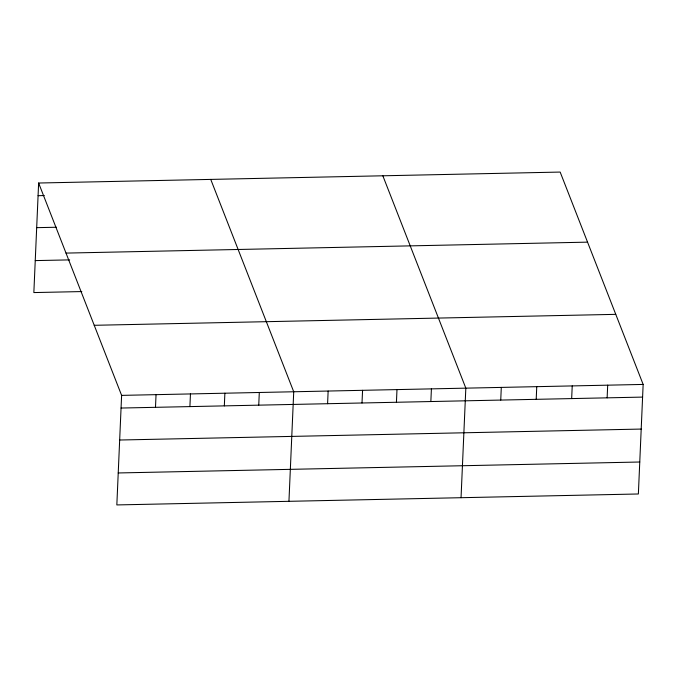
<?xml version="1.0" encoding="UTF-8"?>
<svg xmlns="http://www.w3.org/2000/svg" width="677" height="677" viewBox="0 0 677 677"><rect width="100%" height="100%" fill="white"/><g stroke="black" fill="none" stroke-linecap="round" stroke-linejoin="round"><path stroke-width="1.02" d="M38.631 183.018L121.615 395.376L116.833 504.932L638.369 493.982L643.15 384.426L560.167 172.068L38.631 183.018L33.85 292.574L81.832 291.567M155.49 407.326L156.04 394.657M189.907 406.598L190.457 393.938M224.332 405.878L224.882 393.21M258.749 405.159L259.299 392.491M288.944 501.318L293.725 391.763L210.742 179.405M327.592 403.712L328.142 391.044M362.009 402.984L362.567 390.316M396.434 402.265L396.984 389.597M430.851 401.537L431.41 388.869M461.045 497.705L465.827 388.149L382.843 175.792M500.743 400.073L501.293 387.405M536.201 399.328L536.759 386.66M571.667 398.584L572.226 385.915M607.134 397.839L607.684 385.171M38.081 195.687L44.335 195.56M36.685 227.658L56.504 227.244M66.016 253.096L587.551 242.146M35.246 260.603L69.663 259.883M94.23 325.298L615.765 314.348M121.615 395.376L643.15 384.426M121.065 408.045L642.6 397.094M119.668 440.016L641.204 429.066M118.23 472.961L639.765 462.01"/></g></svg>
